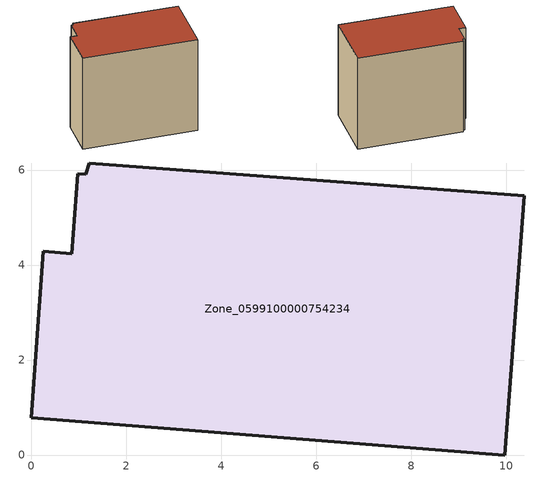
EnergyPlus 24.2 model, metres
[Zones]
Zone_0599100000754234
 floor ground (C_G): 0.98,5.92 1.16,5.91 1.23,6.15 10.38,5.46 9.97,0 0,0.79 0.26,4.29 0.86,4.24 z0
 wall outside (C_F): 0.26,4.29 0,0.79 9.97,0 10.38,5.46 1.23,6.15 1.16,5.91 0.98,5.92 0.86,4.24 0.26,4.29 z0:8.94
 roof outside (C_R): 1.16,5.91 0.98,5.92 0.86,4.24 0.26,4.29 0,0.79 9.97,0 10.38,5.46 1.23,6.15 z8.94
[BUILDING]
Pand.0599100000754234: North Axis=0; Terrain=City; Loads Convergence Tolerance Value=0.04; Temperature Convergence Tolerance Value=0.4; Solar Distribution=FullExterior; Maximum Number of Warmup Days=25; Minimum Number of Warmup Days=1
[Site:Location]
Rotterdam.The.Hague.AP_ZH_NLD Design_Conditions: Latitude=51.96; Longitude=4.45; Time Zone=1; Elevation=-4.5
[SITE:GROUNDTEMPERATURE:BUILDINGSURFACE]
18, 18, 18, 18, 18, 18, 18, 18, 18, 18, 18, 18
[MATERIAL] Thermal Absorptance=0.9; Solar Absorptance=0.7; Visible Absorptance=0.7
Name | Roughness | Thickness | Conductivity | Density | Specific Heat
G.TI.2006-2014 | MediumSmooth | 0.15 | 0.06 | 540 | 1210
F.TI.2006-2014 | Rough | 0.3 | 0.12 | 1920 | 840
R.TI.2006-2014 | MediumRough | 0.2 | 0.08 | 1500 | 1000
[CONSTRUCTION]
C_G: G.TI.2006-2014
C_F: F.TI.2006-2014
C_R: R.TI.2006-2014
[ZONE]
Zone_0599100000754234: Type=1; Multiplier=1; Ceiling Height=Autocalculate; Volume=Autocalculate; Floor Area=autocalculate; Part of Total Floor Area=Yes
[ZONEINFILTRATION:DESIGNFLOWRATE]
Infil_Zone_0599100000754234: Zone or ZoneList or Space or SpaceList=Zone_0599100000754234; Schedule=AlwaysOn; Design Flow Rate Calculation Method=Flow/Area; Flow Rate per Floor Area=0.0015; Constant Term Coefficient=1; Temperature Term Coefficient=0; Velocity Term Coefficient=0; Velocity Squared Term Coefficient=0
[HVACTEMPLATE:ZONE:IDEALLOADSAIRSYSTEM]
Zone_0599100000754234: Maximum Heating Supply Air Temperature=50; Minimum Cooling Supply Air Temperature=13; Maximum Heating Supply Air Humidity Ratio=0.0156; Minimum Cooling Supply Air Humidity Ratio=0.0077; Heating Limit=NoLimit; Cooling Limit=NoLimit; Dehumidification Control Type=ConstantSensibleHeatRatio; Cooling Sensible Heat Ratio=0.7; Dehumidification Setpoint=60; Humidification Control Type=None; Humidification Setpoint=30; Outdoor Air Method=None; Outdoor Air Flow Rate per Person=0.00944; Outdoor Air Flow Rate per Zone Floor Area=0; Outdoor Air Flow Rate per Zone=0; Demand Controlled Ventilation Type=None; Outdoor Air Economizer Type=NoEconomizer; Heat Recovery Type=None; Sensible Heat Recovery Effectiveness=0.7; Latent Heat Recovery Effectiveness=0.65
[ZONECONTROL:THERMOSTAT]
ThermostatControl_Zone_0599100000754234: Zone or ZoneList=Zone_0599100000754234; Control Type Schedule=DualSetpointControlType; Control 1=Thermostat_Zone_0599100000754234; Temperature Difference Between Cutout And Setpoint=0
[THERMOSTATSETPOINT:DUALSETPOINT]
Thermostat_Zone_0599100000754234: Heating Setpoint Temperature Schedule=HeatingSetpoint_Zone_0599100000754234; Cooling Setpoint Temperature Schedule=CoolingSetpoint_Zone_0599100000754234
[SCHEDULE:COMPACT]
HeatingSetpoint_Zone_0599100000754234: Through: 12/31, For: AllDays, Until: 24:00, 21
CoolingSetpoint_Zone_0599100000754234: Through: 12/31, For: AllDays, Until: 24:00, 24
DualSetpointControlType: Through: 12/31, For: AllDays, Until: 24:00, 4
AlwaysOn: Through: 12/31, For: AllDays, Until: 24:00, 1
